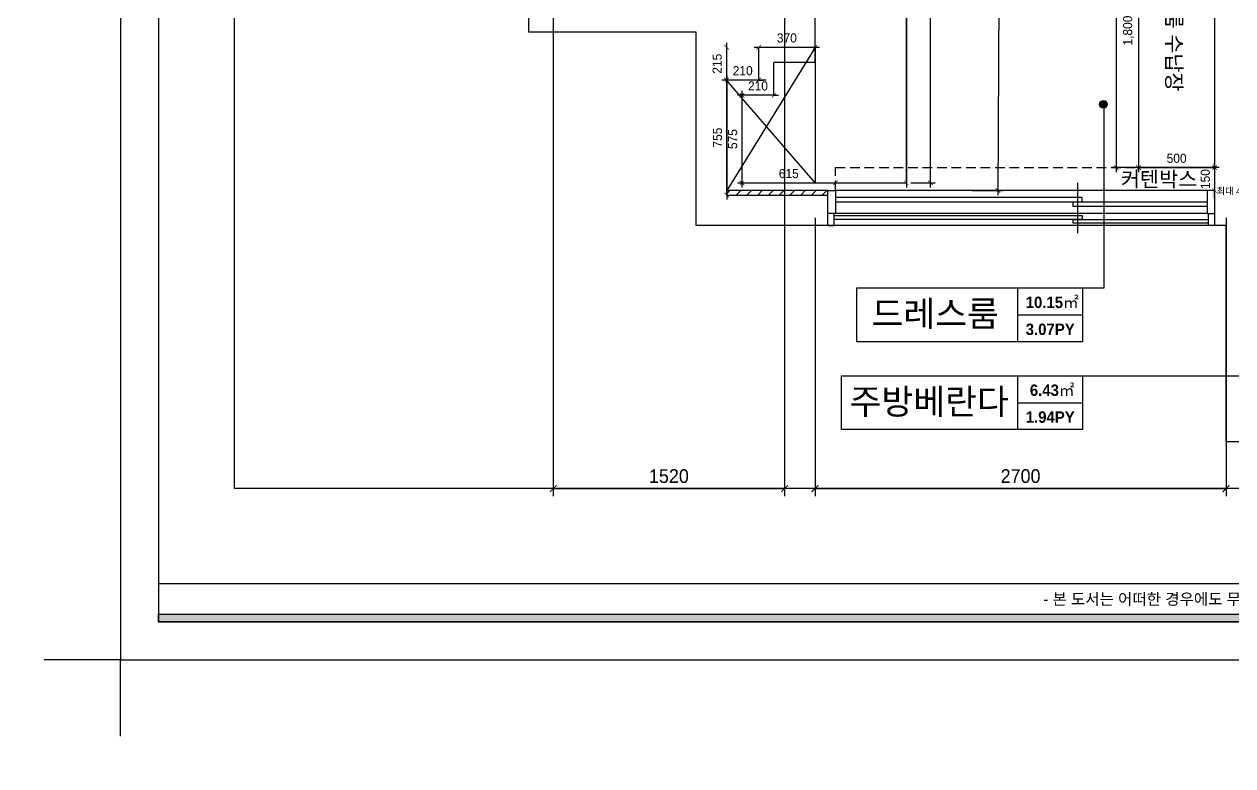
# Model space of a CAD drawing. Header units: millimetres. Extents: x -551172 to 232469, y -3435 to 261611.
# Drawn here: x 66897 to 74836, y 97858 to 102727 of the extents above; entities that cross this region are included whole.
import ezdxf
from ezdxf.enums import TextEntityAlignment as Align

# ---------------------------------------------------------------- set-up
doc = ezdxf.new("R2010")
doc.units = ezdxf.units.MM
doc.header["$LTSCALE"] = 10
doc.header["$PDMODE"] = 3
doc.linetypes.add('HIDDEN', pattern=[9.525, 6.35, -3.175])
doc.layers.get('DEFPOINTS').update_dxf_attribs({"color": 248})
for name, color, linetype in [('0-ELC TEXT', 7, 'Continuous'), ('03-TEXT', 3, 'Continuous'), ('03-WAL NEW', 3, 'Continuous'), ('06-FUR', 6, 'Continuous'), ('07-DIM WAL', 5, 'Continuous'), ('C-FIN', 5, 'Continuous'), ('C-HAT', 251, 'Continuous'), ('F-PAT', 250, 'Continuous'), ('F-SYM', 7, 'Continuous'), ('FORM(YOURNAME)-11', 1, 'Continuous'), ('도면층2', 2, 'Continuous'), ('도면층4', 4, 'Continuous')]:
    doc.layers.add(name, color=color, linetype=linetype)
doc.styles.add('HY 울릉도 L', font='')
doc.styles.add('YOURNAME', font='HY울릉도M.TTF')
doc.styles.add('넥슨고딕', font='NEXONLv1GothicBold.ttf')
doc.styles.add('코레일둥고', font='Korail_Round_Gothic_Medium.ttf')
doc.styles.get('HY 울릉도 L').set_extended_font_data('HY울릉도L')
doc.linetypes.add('ZIGZAG', pattern='A,0.0001,-0.2,[131,ltypeshp.shx,S=0.2,R=0,X=-0.2,Y=0],-0.4,[131,ltypeshp.shx,S=0.2,R=180,X=0.2,Y=0],-0.2', length=0.8001)
doc.dimstyles.new('30', dxfattribs={"dimscale": 30, "dimtxt": 2, "dimasz": 1, "dimexe": 1, "dimexo": 1, "dimgap": 1, "dimtad": 1, "dimdec": 0, "dimrnd": 0.05, "dimdsep": 46, "dimlunit": 6, "dimtxsty": 'HY 울릉도 L', "dimblk": 'ARCHTICK', "dimcen": 2.5, "dimdle": 1, "dimclrd": 133, "dimclre": 133, "dimclrt": 30, "dimadec": 0, "dimazin": 0, "dimtfac": 1, "dimtdec": 0, "dimtix": 1, "dimtmove": 2, "dimatfit": 3, "dimldrblk": 'ARCHTICK', "dimfxl": 1, "dimlwd": -1, "dimlwe": -1, "dimarcsym": 0})
doc.dimstyles.new('YOURNAME-50', dxfattribs={"dimscale": 50, "dimtxt": 1.8, "dimasz": 0.9, "dimexe": 1, "dimexo": 3, "dimgap": 0.7, "dimtad": 1, "dimdec": 0, "dimzin": 0, "dimdsep": 46, "dimtxsty": 'YOURNAME', "dimblk": 'ARCHTICK', "dimcen": 0, "dimclrd": 1, "dimclre": 1, "dimclrt": 7, "dimadec": 0, "dimazin": 0, "dimtfac": 1, "dimtdec": 0, "dimtix": 1, "dimtmove": 2, "dimatfit": 3, "dimldrblk": 'ARCHTICK', "dimfxl": 1, "dimtolj": 1, "dimtzin": 0, "dimarcsym": 0})

# ---------------------------------------------------------------- blocks, each defined once
blk = doc.blocks.new('FORM-PLAN')
at = {"layer": 'FORM(YOURNAME)-11'}
h = blk.add_hatch(color=256, dxfattribs=at)
h.dxf.hatch_style = 1
h.paths.add_polyline_path([(-71444, 55115), (10556, 55115), (10556, 54915), (-71444, 54915)])
h.paths.add_polyline_path([(-71444, -2085), (10556, -2085), (10556, -2285), (-71444, -2285)])
at = {"layer": 'DEFPOINTS', "color": 158}
blk.add_line((1346, -1285), (-71444, -1285), dxfattribs=at)
for points in [[(-71444, -2285), (10556, -2285), (10556, 55115), (-71444, 55115)], [(-69444, 53115), (-64, 53115), (-64, 1215), (-69444, 1215)]]:
    blk.add_lwpolyline(points, close=True, dxfattribs=at)
at = {"layer": 'DEFPOINTS', "color": 1}
blk.add_lwpolyline([(-72444, -5285), (-72444, -3285), (-74444, -3285)], dxfattribs=at)
at = {"layer": 'FORM(YOURNAME)-11', "color": 250}
blk.add_lwpolyline([(-72444, -3285), (11556, -3285), (11556, 56115), (-72444, 56115)], close=True, dxfattribs=at)
at = {"layer": 'FORM(YOURNAME)-11'}
blk.add_lwpolyline([(-71444, -2085), (10556, -2085), (10556, -2285), (-71444, -2285)], close=True, dxfattribs=at)
at = {"layer": 'FORM(YOURNAME)-11', "color": 1, "style": 'YOURNAME'}
blk.add_text("- 본 도서는 어떠한 경우에도 무단으로 도용할 수 없으며 도용시 '지적재산권' 보호에 관한 법률에 의거, 법적 분쟁이 발생합니다.  또한 본 도서에 관한 모든 저작권은 당사에 있습니다. -", height=300, dxfattribs=at).set_placement((-32990, -1685), align=Align.MIDDLE_CENTER)
at = {"layer": 'FORM(YOURNAME)-11', "color": 3, "style": 'YOURNAME'}
for tag, height, p in [('1', 450, (9905, 18188)), ('2', 450, (9905, 17544)), ('3', 450, (9905, 16257)), ('4', 450, (9905, 14326)), ('5', 515, (9905, 12009)), ('6', 515, (9905, 9757)), ('7', 515, (9905, 7504)), ('8', 515, (9905, 5252)), ('9', 515, (9905, 2999)), ('10', 515, (5655, 811)), ('11', 515, (9905, 747)), ('12', 515, (5655, -1441)), ('13', 515, (9905, -1441))]:
    blk.add_attdef(tag, text='', height=height, dxfattribs=at).set_placement(p, align=Align.MIDDLE_RIGHT)
blk = doc.blocks.new('_ArchTick')
at = {"color": 0, "linetype": 'ByBlock', "const_width": 0.15}
blk.add_lwpolyline([(-0.5, -0.5), (0.5, 0.5)], dxfattribs=at)
blk = doc.blocks.new('*D1133')
at = {"layer": '07-DIM WAL', "color": 1, "lineweight": -2, "transparency": 16777216}
for p, q in [((72091.4, 101455.3), (72091.4, 99627.8)), ((74791.4, 101455.3), (74791.4, 99627.8)), ((72091.4, 99677.8), (74791.4, 99677.8))]:
    blk.add_line(p, q, dxfattribs=at)
at = {"layer": 'DEFPOINTS', "color": 0, "transparency": 16777216}
for p in [(72091.4, 101605.3), (74791.4, 101605.3), (74791.4, 99677.8)]:
    blk.add_point(p, dxfattribs=at)
at = {"layer": '07-DIM WAL', "color": 1, "lineweight": -2, "transparency": 16777216, "xscale": 45, "yscale": 45, "zscale": 45, "rotation": 180}
blk.add_blockref('_ArchTick', (72091.4, 99677.8), dxfattribs=at)
at = {"layer": '07-DIM WAL', "color": 1, "lineweight": -2, "transparency": 16777216, "xscale": 45, "yscale": 45, "zscale": 45}
blk.add_blockref('_ArchTick', (74791.4, 99677.8), dxfattribs=at)
at = {"layer": '07-DIM WAL', "color": 7, "transparency": 16777216, "insert": (73441.4, 99759.6), "char_height": 90, "attachment_point": 5, "style": 'YOURNAME'}
blk.add_mtext('\\A1;2700', dxfattribs=at)
blk = doc.blocks.new('*D1134')
at = {"layer": '07-DIM WAL', "color": 1, "lineweight": -2, "transparency": 16777216}
for p, q in [((70371.4, 102775.3), (70371.4, 99627.8)), ((71891.4, 102775.3), (71891.4, 99627.8)), ((70371.4, 99677.8), (71891.4, 99677.8))]:
    blk.add_line(p, q, dxfattribs=at)
at = {"layer": 'DEFPOINTS', "color": 0, "transparency": 16777216}
for p in [(70371.4, 102925.3), (71891.4, 102925.3), (71891.4, 99677.8)]:
    blk.add_point(p, dxfattribs=at)
at = {"layer": '07-DIM WAL', "color": 1, "lineweight": -2, "transparency": 16777216, "xscale": 45, "yscale": 45, "zscale": 45, "rotation": 180}
blk.add_blockref('_ArchTick', (70371.4, 99677.8), dxfattribs=at)
at = {"layer": '07-DIM WAL', "color": 1, "lineweight": -2, "transparency": 16777216, "xscale": 45, "yscale": 45, "zscale": 45}
blk.add_blockref('_ArchTick', (71891.4, 99677.8), dxfattribs=at)
at = {"layer": '07-DIM WAL', "color": 7, "transparency": 16777216, "insert": (71131.4, 99759.6), "char_height": 90, "attachment_point": 5, "style": 'YOURNAME'}
blk.add_mtext('\\A1;1520', dxfattribs=at)
blk = doc.blocks.new('*D1112')
at = {"layer": '06-FUR', "color": 133, "transparency": 16777216}
blk.add_line((72121.4, 102575.3), (71691.4, 102575.3), dxfattribs=at)
at = {"layer": 'DEFPOINTS', "color": 0, "transparency": 16777216}
for p in [(71721.4, 102575.3), (71721.4, 102575.3), (72091.4, 102575.3)]:
    blk.add_point(p, dxfattribs=at)
at = {"layer": '06-FUR', "color": 133, "transparency": 16777216, "xscale": 30, "yscale": 30, "zscale": 30, "rotation": 180}
blk.add_blockref('_ArchTick', (71721.4, 102575.3), dxfattribs=at)
at = {"layer": '06-FUR', "color": 133, "transparency": 16777216, "xscale": 30, "yscale": 30, "zscale": 30}
blk.add_blockref('_ArchTick', (72091.4, 102575.3), dxfattribs=at)
at = {"layer": '06-FUR', "color": 30, "transparency": 16777216, "insert": (71906.4, 102636.6), "char_height": 60, "attachment_point": 5, "style": 'HY 울릉도 L'}
blk.add_mtext('370', dxfattribs=at)
blk = doc.blocks.new('*D1113')
at = {"layer": '06-FUR', "color": 133, "transparency": 16777216}
for p, q in [((71510, 102605.3), (71510, 102330.3)), ((71540, 102575.3), (71540, 102575.3)), ((71691.4, 102360.3), (71480, 102360.3))]:
    blk.add_line(p, q, dxfattribs=at)
at = {"layer": 'DEFPOINTS', "color": 0, "transparency": 16777216}
for p in [(71510, 102575.3), (71510, 102360.3), (71721.4, 102360.3)]:
    blk.add_point(p, dxfattribs=at)
at = {"layer": '06-FUR', "color": 133, "transparency": 16777216, "xscale": 30, "yscale": 30, "zscale": 30}
for p, rotation in [((71510, 102575.3), 90), ((71510, 102360.3), 270)]:
    blk.add_blockref('_ArchTick', p, dxfattribs=dict(at, rotation=rotation))
at = {"layer": '06-FUR', "color": 30, "transparency": 16777216, "insert": (71448.7, 102467.8), "char_height": 60, "attachment_point": 5, "rotation": 90, "style": 'HY 울릉도 L'}
blk.add_mtext('215', dxfattribs=at)
blk = doc.blocks.new('*D1114')
at = {"layer": '06-FUR', "color": 133, "transparency": 16777216}
for p, q in [((71511.4, 102360.3), (71481.4, 102360.3)), ((71721.4, 102360.3), (71511.4, 102360.3)), ((71721.4, 102360.3), (71751.4, 102360.3))]:
    blk.add_line(p, q, dxfattribs=at)
at = {"layer": 'DEFPOINTS', "color": 0, "transparency": 16777216}
for p in [(71511.4, 102360.3), (71511.4, 102360.3), (71721.4, 102360.3)]:
    blk.add_point(p, dxfattribs=at)
at = {"layer": '06-FUR', "color": 133, "transparency": 16777216, "xscale": 30, "yscale": 30, "zscale": 30}
blk.add_blockref('_ArchTick', (71511.4, 102360.3), dxfattribs=at)
at = {"layer": '06-FUR', "color": 133, "transparency": 16777216, "xscale": 30, "yscale": 30, "zscale": 30, "rotation": 180}
blk.add_blockref('_ArchTick', (71721.4, 102360.3), dxfattribs=at)
at = {"layer": '06-FUR', "color": 30, "transparency": 16777216, "insert": (71616.4, 102421.6), "char_height": 60, "attachment_point": 5, "style": 'HY 울릉도 L'}
blk.add_mtext('210', dxfattribs=at)
blk = doc.blocks.new('*D1115')
at = {"layer": '06-FUR', "color": 133, "transparency": 16777216}
for p, q in [((71511.4, 102390.3), (71511.4, 101575.3)), ((71541.4, 102360.3), (71541.4, 102360.3)), ((71541.4, 101605.3), (71541.4, 101605.3))]:
    blk.add_line(p, q, dxfattribs=at)
at = {"layer": 'DEFPOINTS', "color": 0, "transparency": 16777216}
for p in [(71511.4, 102360.3), (71511.4, 101605.3), (71511.4, 101605.3)]:
    blk.add_point(p, dxfattribs=at)
at = {"layer": '06-FUR', "color": 133, "transparency": 16777216, "xscale": 30, "yscale": 30, "zscale": 30}
for p, rotation in [((71511.4, 102360.3), 90), ((71511.4, 101605.3), 270)]:
    blk.add_blockref('_ArchTick', p, dxfattribs=dict(at, rotation=rotation))
at = {"layer": '06-FUR', "color": 30, "transparency": 16777216, "insert": (71450.7, 101982.8), "char_height": 60, "attachment_point": 5, "rotation": 90, "style": 'HY 울릉도 L'}
blk.add_mtext('755', dxfattribs=at)
blk = doc.blocks.new('*D1226')
at = {"layer": 'C-FIN', "color": 133, "transparency": 16777216}
for p, q in [((71611.4, 102260.3), (71581.4, 102260.3)), ((71821.4, 102260.3), (71611.4, 102260.3)), ((71821.4, 102260.3), (71851.4, 102260.3))]:
    blk.add_line(p, q, dxfattribs=at)
at = {"layer": 'DEFPOINTS', "color": 0, "transparency": 16777216}
for p in [(71611.4, 102260.3), (71611.4, 102260.3), (71821.4, 102260.3)]:
    blk.add_point(p, dxfattribs=at)
at = {"layer": 'C-FIN', "color": 133, "transparency": 16777216, "xscale": 30, "yscale": 30, "zscale": 30}
blk.add_blockref('_ArchTick', (71611.4, 102260.3), dxfattribs=at)
at = {"layer": 'C-FIN', "color": 133, "transparency": 16777216, "xscale": 30, "yscale": 30, "zscale": 30, "rotation": 180}
blk.add_blockref('_ArchTick', (71821.4, 102260.3), dxfattribs=at)
at = {"layer": 'C-FIN', "color": 30, "transparency": 16777216, "insert": (71716.4, 102321.6), "char_height": 60, "attachment_point": 5, "style": 'HY 울릉도 L'}
blk.add_mtext('210', dxfattribs=at)
blk = doc.blocks.new('*D1220')
at = {"layer": 'C-FIN', "color": 133, "transparency": 16777216}
for p, q in [((71611.4, 102290.3), (71611.4, 101655.3)), ((71641.4, 102260.3), (71641.4, 102260.3)), ((71641.4, 101685.3), (71641.4, 101685.3))]:
    blk.add_line(p, q, dxfattribs=at)
at = {"layer": 'DEFPOINTS', "color": 0, "transparency": 16777216}
for p in [(71611.4, 102260.3), (71611.4, 101685.3), (71611.4, 101685.3)]:
    blk.add_point(p, dxfattribs=at)
at = {"layer": 'C-FIN', "color": 133, "transparency": 16777216, "xscale": 30, "yscale": 30, "zscale": 30}
for p, rotation in [((71611.4, 102260.3), 90), ((71611.4, 101685.3), 270)]:
    blk.add_blockref('_ArchTick', p, dxfattribs=dict(at, rotation=rotation))
at = {"layer": 'C-FIN', "color": 30, "transparency": 16777216, "insert": (71550.7, 101972.8), "char_height": 60, "attachment_point": 5, "rotation": 90, "style": 'HY 울릉도 L'}
blk.add_mtext('575', dxfattribs=at)
blk = doc.blocks.new('*D1221')
at = {"layer": 'C-FIN', "color": 133, "transparency": 16777216}
blk.add_line((71581.4, 101685.3), (72256.4, 101685.3), dxfattribs=at)
at = {"layer": 'DEFPOINTS', "color": 0, "transparency": 16777216}
for p in [(71611.4, 101685.3), (72226.4, 101685.3), (72226.4, 101685.3)]:
    blk.add_point(p, dxfattribs=at)
at = {"layer": 'C-FIN', "color": 133, "transparency": 16777216, "xscale": 30, "yscale": 30, "zscale": 30, "rotation": 180}
blk.add_blockref('_ArchTick', (71611.4, 101685.3), dxfattribs=at)
at = {"layer": 'C-FIN', "color": 133, "transparency": 16777216, "xscale": 30, "yscale": 30, "zscale": 30}
blk.add_blockref('_ArchTick', (72226.4, 101685.3), dxfattribs=at)
at = {"layer": 'C-FIN', "color": 30, "transparency": 16777216, "insert": (71918.9, 101746), "char_height": 60, "attachment_point": 5, "style": 'HY 울릉도 L'}
blk.add_mtext('615', dxfattribs=at)
blk = doc.blocks.new('*D1239')
at = {"layer": '06-FUR', "color": 133, "transparency": 16777216}
for p, q in [((73141.4, 105205.2), (73337.7, 105204.4)), ((73307.8, 105234.5), (73292.5, 101604.5)), ((73126.4, 101635.2), (73322.7, 101634.4))]:
    blk.add_line(p, q, dxfattribs=at)
at = {"layer": 'DEFPOINTS', "color": 0, "transparency": 16777216}
for p in [(73111.4, 105205.3), (73096.4, 101635.3), (73292.7, 101634.5)]:
    blk.add_point(p, dxfattribs=at)
at = {"layer": '06-FUR', "color": 133, "transparency": 16777216, "xscale": 30, "yscale": 30, "zscale": 30}
for p, rotation in [((73307.7, 105204.5), 89.75926284727429), ((73292.7, 101634.5), 269.7592628472743)]:
    blk.add_blockref('_ArchTick', p, dxfattribs=dict(at, rotation=rotation))
at = {"layer": '06-FUR', "color": 30, "transparency": 16777216, "insert": (73234.2, 103419.8), "char_height": 60, "attachment_point": 5, "rotation": 89.75926, "style": 'HY 울릉도 L'}
blk.add_mtext('3,570', dxfattribs=at)
blk = doc.blocks.new('*D1302')
at = {"layer": '06-FUR', "color": 133, "transparency": 16777216}
blk.add_line((74216.4, 103615.3), (74216.4, 101755.3), dxfattribs=at)
at = {"layer": 'DEFPOINTS', "color": 0, "transparency": 16777216}
for p in [(74216.4, 103585.3), (74216.4, 101785.3), (74216.4, 101785.3)]:
    blk.add_point(p, dxfattribs=at)
at = {"layer": '06-FUR', "color": 133, "transparency": 16777216, "xscale": 30, "yscale": 30, "zscale": 30}
for p, rotation in [((74216.4, 103585.3), 90), ((74216.4, 101785.3), 270)]:
    blk.add_blockref('_ArchTick', p, dxfattribs=dict(at, rotation=rotation))
at = {"layer": '06-FUR', "color": 30, "transparency": 16777216, "insert": (74150.4, 102685.3), "char_height": 60, "attachment_point": 5, "rotation": 90, "style": 'HY 울릉도 L'}
blk.add_mtext('1,800', dxfattribs=at)
blk = doc.blocks.new('*D1305')
at = {"layer": '06-FUR', "color": 133, "transparency": 16777216}
for p, q in [((74716.4, 101785.3), (74716.4, 101815.3)), ((74716.4, 101785.3), (74716.4, 101635.3)), ((74716.4, 101635.3), (74716.4, 101605.3))]:
    blk.add_line(p, q, dxfattribs=at)
at = {"layer": 'DEFPOINTS', "color": 0, "transparency": 16777216}
for p in [(74716.4, 101785.3), (74716.4, 101635.3), (74716.4, 101635.3)]:
    blk.add_point(p, dxfattribs=at)
at = {"layer": '06-FUR', "color": 133, "transparency": 16777216, "xscale": 30, "yscale": 30, "zscale": 30}
for p, rotation in [((74716.4, 101785.3), 270), ((74716.4, 101635.3), 90)]:
    blk.add_blockref('_ArchTick', p, dxfattribs=dict(at, rotation=rotation))
at = {"layer": '06-FUR', "color": 30, "transparency": 16777216, "insert": (74655.1, 101710.3), "char_height": 60, "attachment_point": 5, "rotation": 90, "style": 'HY 울릉도 L'}
blk.add_mtext('150', dxfattribs=at)
blk = doc.blocks.new('*D1306')
at = {"layer": '06-FUR', "color": 133, "transparency": 16777216}
blk.add_line((74746.4, 101785.3), (74186.4, 101785.3), dxfattribs=at)
at = {"layer": 'DEFPOINTS', "color": 0, "transparency": 16777216}
for p in [(74216.4, 101785.3), (74216.4, 101785.3), (74716.4, 101785.3)]:
    blk.add_point(p, dxfattribs=at)
at = {"layer": '06-FUR', "color": 133, "transparency": 16777216, "xscale": 30, "yscale": 30, "zscale": 30, "rotation": 180}
blk.add_blockref('_ArchTick', (74216.4, 101785.3), dxfattribs=at)
at = {"layer": '06-FUR', "color": 133, "transparency": 16777216, "xscale": 30, "yscale": 30, "zscale": 30}
blk.add_blockref('_ArchTick', (74716.4, 101785.3), dxfattribs=at)
at = {"layer": '06-FUR', "color": 30, "transparency": 16777216, "insert": (74466.4, 101846.6), "char_height": 60, "attachment_point": 5, "style": 'HY 울릉도 L'}
blk.add_mtext('500', dxfattribs=at)
blk = doc.blocks.new('*D1308')
at = {"layer": '06-FUR', "color": 133, "transparency": 16777216}
for p, q in [((74186.4, 104275.3), (74040, 104275.3)), ((74070, 104305.3), (74070, 101755.3)), ((74186.4, 101785.3), (74040, 101785.3))]:
    blk.add_line(p, q, dxfattribs=at)
at = {"layer": 'DEFPOINTS', "color": 0, "transparency": 16777216}
for p in [(74216.4, 104275.3), (74070, 101785.3), (74216.4, 101785.3)]:
    blk.add_point(p, dxfattribs=at)
at = {"layer": '06-FUR', "color": 133, "transparency": 16777216, "xscale": 30, "yscale": 30, "zscale": 30}
for p, rotation in [((74070, 104275.3), 90), ((74070, 101785.3), 270)]:
    blk.add_blockref('_ArchTick', p, dxfattribs=dict(at, rotation=rotation))
at = {"layer": '06-FUR', "color": 30, "transparency": 16777216, "insert": (74004, 103030.3), "char_height": 60, "attachment_point": 5, "rotation": 90, "style": 'HY 울릉도 L'}
blk.add_mtext('2,490', dxfattribs=at)
blk = doc.blocks.new('*D1310')
at = {"layer": '06-FUR', "color": 133, "transparency": 16777216}
blk.add_line((72691.4, 104435.3), (72691.4, 101655.3), dxfattribs=at)
at = {"layer": 'DEFPOINTS', "color": 0, "transparency": 16777216}
for p in [(72691.4, 104405.3), (72691.4, 101685.3), (72691.4, 101685.3)]:
    blk.add_point(p, dxfattribs=at)
at = {"layer": '06-FUR', "color": 133, "transparency": 16777216, "xscale": 30, "yscale": 30, "zscale": 30}
for p, rotation in [((72691.4, 104405.3), 90), ((72691.4, 101685.3), 270)]:
    blk.add_blockref('_ArchTick', p, dxfattribs=dict(at, rotation=rotation))
at = {"layer": '06-FUR', "color": 30, "transparency": 16777216, "insert": (72625.4, 103045.3), "char_height": 60, "attachment_point": 5, "rotation": 90, "style": 'HY 울릉도 L'}
blk.add_mtext('2,720', dxfattribs=at)
blk = doc.blocks.new('*D1311')
at = {"layer": '06-FUR', "color": 133, "transparency": 16777216}
for p, q in [((72721.4, 105205.3), (72880, 105205.3)), ((72850, 101655.3), (72850, 105235.3)), ((72721.4, 101685.3), (72880, 101685.3))]:
    blk.add_line(p, q, dxfattribs=at)
at = {"layer": 'DEFPOINTS', "color": 0, "transparency": 16777216}
for p in [(72691.4, 105205.3), (72850, 105205.3), (72691.4, 101685.3)]:
    blk.add_point(p, dxfattribs=at)
at = {"layer": '06-FUR', "color": 133, "transparency": 16777216, "xscale": 30, "yscale": 30, "zscale": 30}
for p, rotation in [((72850, 105205.3), 90), ((72850, 101685.3), 270)]:
    blk.add_blockref('_ArchTick', p, dxfattribs=dict(at, rotation=rotation))
at = {"layer": '06-FUR', "color": 30, "transparency": 16777216, "insert": (72784, 103445.3), "char_height": 60, "attachment_point": 5, "rotation": 90, "style": 'HY 울릉도 L'}
blk.add_mtext('3,520', dxfattribs=at)

msp = doc.modelspace()

# ---------------------------------------------------------------- hatches: boundary and pattern name
at = {"layer": '0-ELC TEXT'}
h = msp.add_hatch(color=256, dxfattribs=at)
h.dxf.hatch_style = 1
edge = h.paths.add_edge_path()
edge.add_arc((73985.6, 102201.1), 25, 180, 540, ccw=False)
at = {"layer": 'C-HAT'}
h = msp.add_hatch(dxfattribs=at)
h.set_pattern_fill('_USER', color=256, scale=50, angle=45, pattern_type=0)
h.set_pattern_definition([(45, (-93130, 20270), (-35.355339, 35.355339), [])])
h.paths.add_polyline_path([(72176.4, 101635.3), (71511.4, 101635.3), (71511.4, 101605.3), (72176.4, 101605.3)])

# ---------------------------------------------------------------- linework, layer by layer
at = {"layer": '0-ELC TEXT'}
for p, q in [((73423.4, 100641.5), (73423.4, 100995.2)), ((73423.4, 100818.3), (73848.1, 100818.3)), ((73423.4, 100064.9), (73423.4, 100418.6)), ((73848.1, 100418.6), (75290.3, 100418.6)), ((73423.4, 100241.7), (73848.1, 100241.7))]:
    msp.add_line(p, q, dxfattribs=at)
msp.add_lwpolyline([(73848.1, 100995.2), (73990, 100995.2), (73990, 102200.6)], dxfattribs=at)
for points in [[(72366.2, 100995.2), (73848.1, 100995.2), (73848.1, 100641.5), (72366.2, 100641.5)], [(72266.2, 100418.6), (73848.1, 100418.6), (73848.1, 100064.9), (72266.2, 100064.9)]]:
    msp.add_lwpolyline(points, close=True, dxfattribs=at)
msp.add_circle((73985.6, 102201.1), 25, dxfattribs=at)
at = {"layer": '03-WAL NEW'}
for p, q in [((72091.4, 102575.3), (72091.4, 102525.3)), ((71821.4, 102260.3), (71821.4, 102475.3)), ((72091.4, 102475.3), (71821.4, 102475.3)), ((71511.4, 102360.3), (71511.4, 101605.3)), ((71771.4, 102360.3), (71561.4, 102360.3)), ((71611.4, 102260.3), (71611.4, 101685.3)), ((71821.4, 102260.3), (71611.4, 102260.3)), ((71611.4, 101685.3), (72226.4, 101685.3)), ((72226.4, 101635.3), (72226.4, 101685.3)), ((71511.4, 101605.3), (71771.4, 101605.3))]:
    msp.add_line(p, q, dxfattribs=at)
msp.add_lwpolyline([(72176.4, 101635.3), (71511.4, 101635.3), (71511.4, 101605.3), (72176.4, 101605.3)], close=True, dxfattribs=at)
at = {"layer": '06-FUR'}
for p, q in [((72691.4, 102475.3), (72691.4, 105205.3)), ((72091.4, 102575.3), (71511.4, 101635.3)), ((72091.4, 102475.3), (72091.4, 102575.3)), ((72091.4, 102575.3), (72091.4, 101685.3)), ((72691.4, 101685.3), (72691.4, 102475.3)), ((72091.4, 101685.3), (71510, 102358.9)), ((74216.4, 101785.3), (74716.4, 101785.3)), ((72091.4, 101685.3), (72691.4, 101685.3)), ((72226.4, 101635.3), (72226.4, 101685.3)), ((72226.4, 101685.3), (72676.4, 101685.3))]:
    msp.add_line(p, q, dxfattribs=at)
at = {"layer": '06-FUR', "color": 1, "linetype": 'ZIGZAG', "ltscale": 100}
msp.add_circle((77280, 106770), 15680, dxfattribs=at)
at = {"layer": 'F-PAT', "color": 8, "linetype": 'HIDDEN'}
for p, q in [((72226.4, 101635.3), (72226.4, 101785.3)), ((72226.4, 101785.3), (74716.4, 101785.3))]:
    msp.add_line(p, q, dxfattribs=at)
at = {"layer": '도면층2'}
for p, q in [((70211.4, 102675.3), (70211.4, 112055.3)), ((72091.4, 102575.3), (72091.4, 105205.3)), ((74716.4, 102795.3), (74716.4, 101605.3)), ((71311.4, 102675.3), (70211.4, 102675.3)), ((71311.4, 101405.3), (71311.4, 102675.3)), ((71721.4, 102360.3), (71721.4, 102575.3)), ((72091.4, 102575.3), (71721.4, 102575.3)), ((71511.4, 101605.3), (71511.4, 102360.3)), ((71721.4, 102360.3), (71511.4, 102360.3)), ((74716.4, 101635.3), (74716.4, 101405.3)), ((72176.4, 101405.3), (72176.4, 101605.3)), ((74716.4, 101405.3), (71311.4, 101405.3)), ((74791.4, 101405.3), (74716.4, 101405.3)), ((74791.4, 99985.3), (74791.4, 101405.3)), ((79861.4, 99985.3), (74791.4, 99985.3))]:
    msp.add_line(p, q, dxfattribs=at)
at = {"layer": '도면층4'}
for p, q in [((74666.4, 101635.3), (72226.4, 101635.3)), ((73816.4, 101685.3), (73816.4, 101355.3)), ((74666.4, 101485.3), (72226.4, 101485.3)), ((74676.4, 101405.3), (72216.4, 101405.3))]:
    msp.add_line(p, q, dxfattribs=at)
for points in [[(72176.4, 101585.3), (72176.4, 101635.3), (72226.4, 101635.3), (72226.4, 101485.3), (72176.4, 101485.3)], [(74716.4, 101585.3), (74716.4, 101635.3), (74666.4, 101635.3), (74666.4, 101485.3), (74716.4, 101485.3)], [(72226.4, 101560.3), (73846.4, 101560.3), (73846.4, 101590.3), (72226.4, 101590.3)], [(74666.4, 101530.3), (73786.4, 101530.3), (73786.4, 101560.3), (74666.4, 101560.3)], [(72176.4, 101405.3), (72216.4, 101405.3), (72216.4, 101485.3)], [(72216.4, 101470.3), (73846.4, 101470.3), (73846.4, 101445.3), (72216.4, 101445.3)], [(74716.4, 101405.3), (74676.4, 101405.3), (74676.4, 101485.3)], [(74676.4, 101420.3), (73786.4, 101420.3), (73786.4, 101445.3), (74676.4, 101445.3)]]:
    msp.add_lwpolyline(points, dxfattribs=at)

# ---------------------------------------------------------------- block references
at = {"layer": 'F-SYM', "xscale": 0.2500000000000001, "yscale": 0.2500000000000001, "zscale": 0.2500000000000001}
msp.add_blockref('FORM-PLAN', (85639.9, 99374), dxfattribs=at)

# ---------------------------------------------------------------- texts
at = {"layer": '0-ELC TEXT', "style": '코레일둥고'}
msp.add_text('드레스룸 수납장', height=100, rotation=270, dxfattribs=at).set_placement((74400, 103200))
at = {"layer": '0-ELC TEXT', "color": 240, "true_color": 0xed1f24, "style": '코레일둥고'}
msp.add_text('최대 400 나올수 있도록', height=44.028, dxfattribs=at).set_placement((74728.6, 101609.7))
at = {"layer": '03-TEXT'}
for s, height, style, p in [('드레스룸', 166.67, '코레일둥고', (72880.9, 100743)), ('10.15㎡', 75, '넥슨고딕', (73649, 100863.4)), ('3.07PY', 75, '넥슨고딕', (73636.2, 100686.5)), ('주방베란다', 166.67, '코레일둥고', (72841.4, 100166.4)), ('6.43㎡', 75, '넥슨고딕', (73649, 100286.8)), ('1.94PY', 75, '넥슨고딕', (73636.2, 100109.9))]:
    msp.add_text(s, height=height, dxfattribs=dict(at, style=style)).set_placement(p, align=Align.CENTER)
at = {"layer": 'C-HAT', "style": '코레일둥고'}
msp.add_text('커텐박스', height=100, dxfattribs=at).set_placement((74100, 101660))

# ---------------------------------------------------------------- dimensions: what is measured, and where the dimension line sits
at = {"layer": '06-FUR'}
for p1, p2, distance, picture, middle in [((72691.4, 101685.3), (72691.4, 105205.3), -158.6, '*D1311', (72784, 103445.3)), ((73111.4, 105205.3), (73096.4, 101635.3), 196.3, '*D1239', (73234.2, 103419.8))]:
    dim = msp.add_aligned_dim(p1=p1, p2=p2, distance=distance, dimstyle='30', override={"dimfxl": 1.25}, dxfattribs=at)
    dim.commit()
    dim.dimension.update_dxf_attribs({"geometry": picture, "text_midpoint": middle})
for base, p1, p2, picture, middle in [((72691.4, 101685.3), (72691.4, 104405.3), (72691.4, 101685.3), '*D1310', (72625.4, 103045.3)), ((74070, 101785.3), (74216.4, 104275.3), (74216.4, 101785.3), '*D1308', (74004, 103030.3)), ((74216.4, 101785.3), (74216.4, 103585.3), (74216.4, 101785.3), '*D1302', (74150.4, 102685.3)), ((71510, 102360.3), (71510, 102575.3), (71721.4, 102360.3), '*D1113', (71448.7, 102467.8)), ((71511.4, 101605.3), (71511.4, 102360.3), (71511.4, 101605.3), '*D1115', (71450.7, 101982.8)), ((74716.4, 101635.3), (74716.4, 101785.3), (74716.4, 101635.3), '*D1305', (74655.1, 101710.3))]:
    dim = msp.add_linear_dim(base=base, p1=p1, p2=p2, angle=90, dimstyle='30', override={"dimfxl": 1.25}, dxfattribs=at)
    dim.commit()
    dim.dimension.update_dxf_attribs({"geometry": picture, "text_midpoint": middle})
for base, p1, p2, picture, middle in [((71721.4, 102575.3), (72091.4, 102575.3), (71721.4, 102575.3), '*D1112', (71906.4, 102636.6)), ((71511.4, 102360.3), (71721.4, 102360.3), (71511.4, 102360.3), '*D1114', (71616.4, 102421.6)), ((74216.4, 101785.3), (74716.4, 101785.3), (74216.4, 101785.3), '*D1306', (74466.4, 101846.6))]:
    dim = msp.add_linear_dim(base=base, p1=p1, p2=p2, dimstyle='30', override={"dimfxl": 1.25}, dxfattribs=at)
    dim.commit()
    dim.dimension.update_dxf_attribs({"geometry": picture, "text_midpoint": middle})
at = {"layer": '07-DIM WAL'}
for base, p1, p2, picture, middle in [((71891.4, 99677.8), (70371.4, 102925.3), (71891.4, 102925.3), '*D1134', (71131.4, 99759.6)), ((74791.4, 99677.8), (72091.4, 101605.3), (74791.4, 101605.3), '*D1133', (73441.4, 99759.6))]:
    dim = msp.add_linear_dim(base=base, p1=p1, p2=p2, angle=180, dimstyle='YOURNAME-50', dxfattribs=at)
    dim.commit()
    dim.dimension.update_dxf_attribs({"geometry": picture, "text_midpoint": middle})
at = {"layer": 'C-FIN'}
for base, p1, p2, picture, middle in [((71611.4, 102260.3), (71821.4, 102260.3), (71611.4, 102260.3), '*D1226', (71716.4, 102321.6)), ((72226.4, 101685.3), (71611.4, 101685.3), (72226.4, 101685.3), '*D1221', (71918.9, 101746))]:
    dim = msp.add_linear_dim(base=base, p1=p1, p2=p2, dimstyle='30', override={"dimfxl": 1.25}, dxfattribs=at)
    dim.commit()
    dim.dimension.update_dxf_attribs({"geometry": picture, "text_midpoint": middle})
dim = msp.add_aligned_dim(p1=(71611.4, 102260.3), p2=(71611.4, 101685.3), distance=0, dimstyle='30', override={"dimfxl": 1.25}, dxfattribs=at)
dim.commit()
dim.dimension.update_dxf_attribs({"geometry": '*D1220', "text_midpoint": (71550.7, 101972.8)})

doc.saveas('drawing.dxf')
